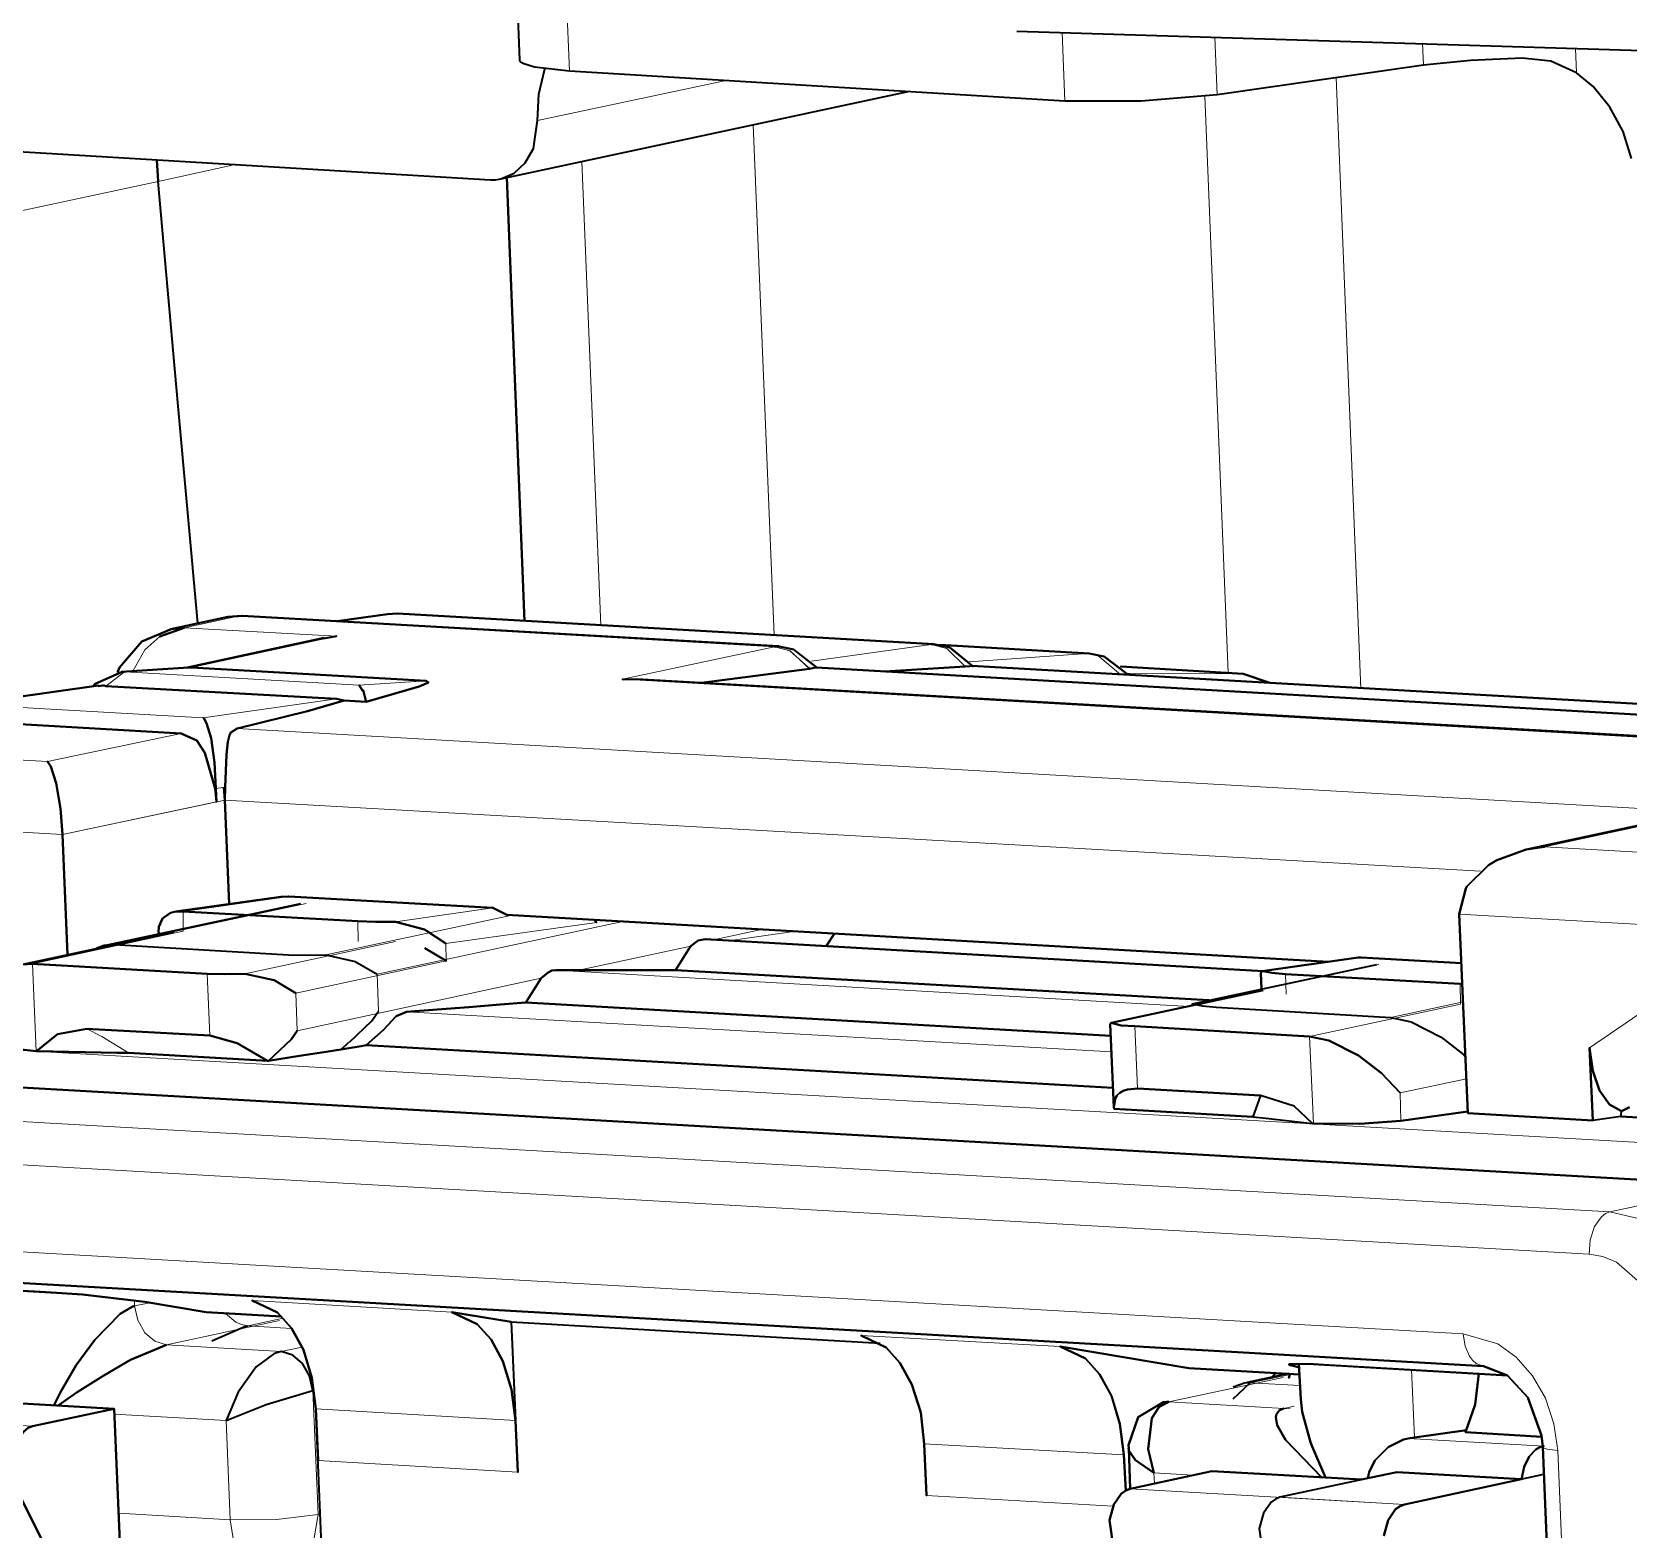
# Model space of a CAD drawing. Extents: x 0 to 174, y 0 to 33.
# Drawn here: x 27.321 to 27.823, y 26.96 to 27.43 of the extents above; entities that cross this region are included whole.
import ezdxf

# ---------------------------------------------------------------- set-up
doc = ezdxf.new("R2010")
doc.units = 0
doc.layers.add('PDF2_형상', color=157, linetype='Continuous', true_color=0x405f80)

msp = doc.modelspace()

# ---------------------------------------------------------------- linework, layer by layer
at = {"layer": 'PDF2_형상', "color": 7, "lineweight": 13}
for points in [[(28.43097, 23.20819), (28.46014, 23.20833), (28.48611, 23.21139), (28.31681, 27.38375, 0.37124), (27.68417, 28.16861), (27.78903, 28.19111), (27.63847, 28.20014), (27.6425, 28.20069), (27.64639, 28.20069)], [(28.14403, 22.54278), (28.19278, 22.56917), (28.23931, 22.60139), (28.28306, 22.63944), (28.32361, 22.68333), (28.36083, 22.73264), (28.39403, 22.78722), (28.42278, 22.84681), (28.44667, 22.91097), (28.46542, 22.97903), (28.47847, 23.05042), (28.48556, 23.12444), (28.48653, 23.20028), (28.48611, 23.21139), (28.59097, 23.23389), (28.42167, 27.40625, 0.371242), (27.78903, 28.19111), (27.79306, 28.19167), (27.79694, 28.19167)], [(28.1825, 27.35931, 0.372077), (27.56625, 28.12361), (27.57097, 28.12472)], [(27.66403, 27.97444, -0.371665), (28.1375, 27.38694)]]:
    msp.add_lwpolyline(points, format="xyb", dxfattribs=at)
at = {"layer": 'PDF2_형상', "color": 7, "lineweight": 35}
for points in [[(27.56611, 28.08444), (27.41556, 28.09347), (27.40722, 28.09403), (27.41528, 28.09361), (27.56583, 28.08458, -0.37493), (28.14708, 27.35944), (28.31639, 23.18708), (28.31681, 23.17458), (28.31625, 23.11306), (28.31111, 23.05236), (28.30181, 22.99306), (28.28875, 22.93833), (28.27125, 22.88361), (28.24847, 22.82875), (28.2225, 22.77931), (28.19125, 22.73111), (28.16389, 22.69625), (28.13014, 22.66028), (28.09403, 22.62833), (28.05347, 22.59944), (28.01333, 22.57667)], [(27.11653, 27.57347), (27.12861, 27.63222), (27.14625, 27.68833), (27.16903, 27.74014), (27.19625, 27.78722), (27.2275, 27.82903), (27.26236, 27.86542), (27.30014, 27.89597), (27.34042, 27.92069), (27.38278, 27.93944), (27.40472, 27.94653), (27.42708, 27.95208), (27.47236, 27.95861), (27.51847, 27.95903), (27.66903, 27.95, -0.373278), (28.12125, 27.38903), (28.23903, 24.48792)]]:
    msp.add_lwpolyline(points, format="xyb", dxfattribs=at)
for points in [[(27.82389, 27.39056), (27.82125, 27.39903), (27.81708, 27.40667), (27.8118, 27.41319), (27.80653, 27.4175), (27.79847, 27.42111), (27.78944, 27.42208), (27.7732, 27.42139), (27.75847, 27.41986), (27.69361, 27.41056), (27.66972, 27.40861), (27.64569, 27.40861), (27.49, 27.41806), (27.47903, 27.4193), (27.47569, 27.42028), (27.47486, 27.42069), (27.47458, 27.42097), (27.47444, 27.42139), (27.47444, 27.42153), (27.47347, 27.44542)], [(27.63069, 27.43056), (27.84403, 27.42403), (27.85278, 27.42431), (27.86167, 27.42569), (27.90097, 27.43403)], [(27.18167, 27.11847), (27.17264, 27.34305), (27.17458, 27.36264), (27.18181, 27.37972), (27.19319, 27.39167), (27.2, 27.39569), (27.20722, 27.39806), (27.21222, 27.39875), (27.21722, 27.39875), (27.46514, 27.38389), (27.46681, 27.38389), (27.46847, 27.38417), (27.47264, 27.38597), (27.47611, 27.38917), (27.47875, 27.39375), (27.48, 27.4025), (27.48042, 27.41083), (27.48222, 27.41875)], [(27.46847, 27.38417), (27.59653, 27.41167)], [(27.37319, 27.24444), (27.36695, 27.31389), (27.36069, 27.38333), (27.36028, 27.39014), (27.36069, 27.38333)], [(27.55569, 27.23722), (27.38708, 27.24681), (27.55569, 27.23722), (27.38708, 27.24681), (27.38264, 27.24653), (27.36458, 27.24264), (27.36889, 27.24306), (27.36125, 27.24028), (27.36889, 27.24306), (27.36458, 27.24264), (27.38264, 27.24653), (27.38583, 27.24667)], [(27.36125, 27.24028), (27.36889, 27.24306), (27.36458, 27.24264), (27.38264, 27.24653), (27.38708, 27.24681)], [(27.38694, 27.24681), (27.38292, 27.24653)], [(27.36486, 27.24264), (27.35556, 27.23875), (27.34861, 27.23056), (27.34792, 27.22903)], [(27.41278, 27.23986), (27.36986, 27.23056)], [(27.41681, 27.24042), (27.41278, 27.23972)], [(27.56792, 27.23042), (27.56056, 27.23625), (27.55556, 27.23722), (27.555, 27.23722), (27.55445, 27.23708)], [(27.56542, 27.23014), (27.56514, 27.23056)], [(27.38305, 27.15625), (27.38167, 27.18889), (27.38305, 27.15625), (27.38167, 27.18889), (27.38181, 27.19292), (27.38222, 27.20319), (27.38264, 27.20722), (27.38319, 27.2093), (27.38361, 27.21014), (27.38556, 27.21139), (27.40764, 27.21681), (27.41917, 27.22014), (27.41681, 27.22069), (27.34431, 27.22472), (27.41681, 27.22069), (27.41917, 27.22014), (27.42611, 27.21972), (27.44278, 27.22458), (27.44569, 27.22583), (27.445, 27.22639), (27.44569, 27.22583), (27.44278, 27.22458), (27.42611, 27.21972), (27.42514, 27.22347), (27.42611, 27.21972), (27.41917, 27.22014), (27.40764, 27.21681), (27.38556, 27.21139), (27.38361, 27.21014), (27.38319, 27.2093), (27.38264, 27.20722), (27.38222, 27.20319), (27.38181, 27.19292), (27.38167, 27.18889), (27.38139, 27.19292)], [(27.88305, 27.20542), (27.88236, 27.20583), (27.51111, 27.22694), (27.50667, 27.2268)], [(27.33222, 27.14028), (27.3307, 27.17805), (27.33, 27.18625), (27.32861, 27.19417), (27.32694, 27.19944), (27.32597, 27.20097)], [(27.83472, 27.18278), (27.7907, 27.17333), (27.79653, 27.17417), (27.7907, 27.17333), (27.78153, 27.17), (27.77889, 27.16847), (27.77208, 27.16167), (27.7718, 27.16111), (27.76972, 27.15306), (27.77236, 27.09042), (27.81167, 27.08819), (27.81069, 27.11097), (27.81167, 27.10375), (27.81375, 27.09764), (27.81694, 27.09319), (27.82069, 27.09111), (27.82319, 27.09236)], [(27.7907, 27.17333), (27.83472, 27.18278)], [(27.79653, 27.17417), (27.7907, 27.17333), (27.83472, 27.18278)], [(27.34375, 27.1432), (27.40555, 27.15639)], [(27.72861, 27.13805), (27.47028, 27.15278), (27.72861, 27.13805), (27.47028, 27.15278), (27.46597, 27.155), (27.40181, 27.15861), (27.46597, 27.155), (27.47028, 27.15278)], [(27.34667, 27.14347), (27.34375, 27.1432), (27.34125, 27.14222)], [(27.34681, 27.14347), (27.40167, 27.14028), (27.40722, 27.14014), (27.41347, 27.14028), (27.42264, 27.13819), (27.42958, 27.13417)], [(27.31819, 27.13722), (27.32125, 27.13736), (27.37611, 27.13431), (27.38167, 27.13417), (27.38792, 27.13431), (27.38167, 27.13417), (27.37611, 27.13431), (27.32125, 27.13736), (27.31819, 27.13722)], [(27.68583, 27.12486), (27.74375, 27.13722)], [(27.31667, 27.11056), (27.32236, 27.11), (27.3225, 27.11), (27.32903, 27.11528), (27.33833, 27.11695), (27.37694, 27.11486), (27.38556, 27.1125), (27.39514, 27.10694), (27.38556, 27.1125), (27.37694, 27.11486), (27.33833, 27.11695), (27.32903, 27.11528), (27.3225, 27.11), (27.34792, 27.10944), (27.35139, 27.10944), (27.39514, 27.10694), (27.39542, 27.10694), (27.4025, 27.11361), (27.40444, 27.11639), (27.4025, 27.11361), (27.39542, 27.10694), (27.40514, 27.10847), (27.41486, 27.11), (27.42458, 27.11153), (27.42611, 27.11181), (27.43153, 27.11667), (27.43556, 27.12097), (27.43875, 27.12236), (27.44847, 27.12306), (27.45833, 27.12375), (27.46819, 27.12458), (27.47625, 27.12528), (27.66014, 27.11472), (27.47625, 27.12528), (27.46819, 27.12458), (27.45833, 27.12375), (27.44847, 27.12306), (27.43875, 27.12236), (27.43556, 27.12097), (27.43153, 27.11667), (27.42611, 27.11181), (27.66083, 27.09847), (27.42611, 27.11181), (27.42458, 27.11153), (27.41486, 27.11), (27.40514, 27.10847), (27.39542, 27.10694), (27.39514, 27.10694), (27.35139, 27.10944), (27.34792, 27.10944), (27.3225, 27.11), (27.32236, 27.11), (27.31667, 27.11056)], [(27.68556, 27.12444), (27.68583, 27.12486), (27.68625, 27.12472), (27.68903, 27.12417), (27.69333, 27.12375), (27.74819, 27.12056), (27.75458, 27.11917), (27.76403, 27.11431), (27.77111, 27.10875), (27.77167, 27.10819)], [(27.42083, 27.11278), (27.42792, 27.11944), (27.43, 27.1225)], [(27.41819, 27.11042), (27.42069, 27.11278)], [(27.90292, 27.08472), (27.82055, 27.08944), (27.81167, 27.08819), (27.81069, 27.11097), (27.81167, 27.08819), (27.77236, 27.09042)], [(27.82319, 27.09236), (27.82069, 27.09111), (27.81694, 27.09319), (27.81375, 27.09764), (27.81167, 27.10375), (27.81069, 27.11097), (27.81167, 27.10375), (27.81375, 27.09764), (27.81694, 27.09319), (27.82069, 27.09111), (27.82055, 27.09028), (27.82055, 27.08944), (27.90292, 27.08472)], [(27.82069, 27.09111), (27.82055, 27.09028), (27.82055, 27.08944), (27.81167, 27.08819)], [(27.79722, 26.95486), (27.79597, 26.98556), (27.79722, 26.95486), (27.79597, 26.98556), (27.79556, 26.98917), (27.79125, 27.00111), (27.78486, 27.00805), (27.77736, 27.01097), (27.78486, 27.00805), (27.79125, 27.00111), (27.79556, 26.98917), (27.79597, 26.98556), (27.79556, 26.98917), (27.79125, 27.00111), (27.78486, 27.00805), (27.77736, 27.01097), (27.17667, 27.04514), (27.17389, 27.04486)], [(27.22597, 27.03986), (27.32555, 27.03417), (27.32875, 27.03403), (27.33694, 27.03347), (27.34667, 27.03236), (27.35653, 27.03111), (27.37583, 27.02792), (27.39944, 27.02653), (27.37583, 27.02792), (27.35653, 27.03111), (27.34667, 27.03236), (27.33694, 27.03347), (27.32875, 27.03403), (27.33694, 27.03347), (27.34667, 27.03236), (27.35653, 27.03111), (27.37583, 27.02792), (27.39944, 27.02653)], [(27.33361, 26.93764), (27.31611, 26.9725), (27.31472, 26.98208), (27.31611, 26.98708), (27.31847, 26.99042), (27.31986, 26.99153), (27.32125, 26.99208), (27.34694, 26.9975), (27.29986, 27.00028), (27.31097, 27.00264), (27.2718, 27.00486), (27.27264, 27.00875), (27.27417, 27.01194), (27.27625, 27.01417), (27.2775, 27.01486), (27.27861, 27.01528), (27.29333, 27.01736), (27.29639, 27.02597), (27.2975, 27.03583)], [(27.67306, 26.92917), (27.66667, 26.92778), (27.41264, 26.94222), (27.41028, 26.9975), (27.41097, 26.98125), (27.41028, 26.9975), (27.40903, 27.00722), (27.40639, 27.01611), (27.40264, 27.02292), (27.3982, 27.02778), (27.39028, 27.03153), (27.3982, 27.02778), (27.40264, 27.02292), (27.40639, 27.01611), (27.40903, 27.00722), (27.41028, 26.9975), (27.40903, 27.00722), (27.40639, 27.01611), (27.40264, 27.02292), (27.3982, 27.02778), (27.39028, 27.03153)], [(27.37764, 27.01889), (27.38819, 27.02347), (27.38889, 27.02361)], [(27.47167, 27.02486), (27.45306, 27.02792), (27.47167, 27.02486), (27.47306, 26.99389), (27.47375, 26.97764), (27.47306, 26.99389), (27.47181, 27.00361), (27.46903, 27.0125), (27.46542, 27.01931), (27.46097, 27.02417), (27.45306, 27.02792), (27.47167, 27.02486), (27.58764, 27.0182)], [(27.60153, 26.98653), (27.60222, 26.97028), (27.60153, 26.98653), (27.60042, 26.99639), (27.59764, 27.00514), (27.59389, 27.01194), (27.58958, 27.01681), (27.58167, 27.02056), (27.58958, 27.01681), (27.59389, 27.01194), (27.59764, 27.00514), (27.60042, 26.99639), (27.60153, 26.98653), (27.60042, 26.99639), (27.59764, 27.00514), (27.59389, 27.01194), (27.58958, 27.01681), (27.58167, 27.02056)], [(27.66486, 26.97181), (27.6643, 26.98306), (27.66306, 26.99278), (27.66042, 27.00167), (27.65667, 27.00847), (27.65222, 27.01333), (27.64431, 27.01708), (27.68472, 27.01028), (27.71945, 27.00833)], [(27.71611, 27.00861), (27.70208, 27.00556)], [(27.71639, 27.01153), (27.71625, 27.01153), (27.71625, 27.01139), (27.71639, 27.01125), (27.71708, 27.01111), (27.71945, 27.01056)], [(27.78486, 27.00805), (27.72708, 27.01139), (27.72389, 27.01153), (27.71639, 27.01167)], [(27.77167, 26.99014), (27.79569, 26.98875), (27.77167, 26.99014), (27.77472, 26.99889), (27.77583, 27.00861), (27.77472, 26.99889), (27.77167, 26.99014), (27.77472, 26.99889), (27.77583, 27.00861)], [(27.69861, 27.0007), (27.70403, 27.00569), (27.70319, 27.00569), (27.70222, 27.00556), (27.69861, 27.00431)], [(27.28667, 26.94028), (27.26903, 26.97514), (27.26778, 26.98472), (27.26903, 26.98972), (27.27139, 26.99319), (27.27278, 26.99417), (27.27417, 26.99472), (27.31097, 27.00264), (27.29986, 27.00028), (27.34694, 26.9975), (27.32125, 26.99208), (27.31986, 26.99153), (27.31847, 26.99042), (27.31611, 26.98708), (27.31472, 26.98208), (27.31611, 26.9725), (27.33361, 26.93764)], [(27.74597, 26.95764), (27.74736, 26.9625), (27.74972, 26.96597), (27.75111, 26.96694), (27.7525, 26.9675), (27.7893, 26.97542), (27.75014, 26.97764), (27.73903, 26.97528), (27.69194, 26.97792), (27.66625, 26.97236), (27.66583, 26.98514), (27.6657, 26.98611), (27.66875, 26.99486), (27.67667, 26.99958), (27.67764, 26.99972), (27.67847, 26.99972), (27.67542, 26.99819), (27.67306, 26.99458), (27.67194, 26.98486), (27.67375, 26.97736), (27.66792, 26.98139), (27.66597, 26.98417), (27.6657, 26.98514), (27.66597, 26.98417), (27.66792, 26.98139), (27.67375, 26.97736), (27.67194, 26.98486), (27.67306, 26.99458), (27.67542, 26.99819), (27.67847, 26.99972), (27.67764, 26.99972), (27.67667, 26.99958), (27.66875, 26.99486), (27.6657, 26.98611), (27.66583, 26.98514), (27.66625, 26.97236), (27.69194, 26.97792), (27.73903, 26.97528), (27.75014, 26.97764), (27.71333, 26.96972), (27.71194, 26.96917), (27.71056, 26.96819), (27.70819, 26.96472), (27.70681, 26.95986), (27.70819, 26.95014)], [(27.34931, 26.94097), (27.34694, 26.9975), (27.34931, 26.94097)], [(27.75014, 26.97764), (27.7893, 26.97542), (27.79014, 26.97931), (27.79167, 26.9825), (27.79375, 26.98472), (27.795, 26.98542), (27.79625, 26.98583), (27.795, 26.98542), (27.79375, 26.98472), (27.79167, 26.9825), (27.79014, 26.97931), (27.7893, 26.97542), (27.7525, 26.9675), (27.79625, 26.97694)], [(27.66111, 26.95292), (27.65972, 26.9625), (27.66111, 26.9675), (27.66347, 26.97083), (27.66486, 26.97181), (27.66625, 26.97236), (27.66486, 26.97181), (27.66347, 26.97083), (27.66111, 26.9675), (27.65972, 26.9625), (27.66111, 26.95292)], [(27.74597, 26.95764), (27.74736, 26.9625), (27.74972, 26.96597), (27.75111, 26.96694), (27.7525, 26.9675), (27.75111, 26.96694), (27.74972, 26.96597), (27.74736, 26.9625), (27.74597, 26.95764)]]:
    msp.add_lwpolyline(points, dxfattribs=at)
at = {"layer": 'PDF2_형상', "color": 7, "lineweight": 13}
for points in [[(27.47347, 27.44542), (27.47375, 27.44458), (27.47431, 27.44403), (27.47597, 27.44292), (27.47958, 27.44181), (27.48903, 27.44056), (27.49, 27.41806)], [(27.64486, 27.43014), (27.64569, 27.40861)], [(27.69292, 27.42875), (27.69361, 27.41056)], [(27.75847, 27.41986), (27.75819, 27.42667)], [(27.80653, 27.4175), (27.80625, 27.42514)], [(27.48, 27.4025), (27.53875, 27.415)], [(27.73097, 27.41597), (27.73875, 27.22389)], [(27.68972, 27.41014), (27.69708, 27.22889)], [(27.54778, 27.40111), (27.55431, 27.24069)], [(27.38542, 27.38875), (27.36069, 27.38333), (27.36695, 27.31389), (27.37319, 27.24444)], [(27.49389, 27.38958), (27.49986, 27.24375)], [(27.36069, 27.38333), (27.17264, 27.34305)], [(27.38694, 27.24681), (27.38639, 27.24681), (27.38583, 27.24667), (27.38264, 27.24653), (27.38583, 27.24667), (27.36889, 27.24306), (27.41681, 27.24042), (27.37125, 27.23056), (27.35014, 27.22917), (27.42389, 27.225), (27.445, 27.22639), (27.42389, 27.225), (27.35014, 27.22917), (27.34431, 27.22472), (27.35014, 27.22917), (27.37125, 27.23056), (27.41681, 27.24042), (27.37125, 27.23056)], [(27.38583, 27.24667), (27.38653, 27.24681), (27.38708, 27.24681), (27.38653, 27.24681), (27.38583, 27.24667), (27.55445, 27.23708), (27.50667, 27.22694), (27.88305, 27.20542), (27.93083, 27.21569), (28.09944, 27.20611), (28.1, 27.20625), (28.10056, 27.20625)], [(27.36125, 27.24028), (27.35653, 27.23611), (27.35278, 27.22944)], [(27.56514, 27.23056), (27.55931, 27.23583), (27.55445, 27.23708)], [(27.36792, 27.20986), (27.32597, 27.20097), (27.25222, 27.20514), (27.2943, 27.21417)], [(27.38556, 27.21139), (27.83403, 27.18583)], [(27.3307, 27.17805), (27.38167, 27.18889)], [(27.38167, 27.18889), (27.77639, 27.16653)], [(27.3307, 27.17805), (27.2475, 27.18278)], [(27.91222, 27.17903), (27.87014, 27.17), (27.79653, 27.17417), (27.83833, 27.18319), (27.79653, 27.17417), (27.87014, 27.17), (27.86819, 27.1693), (27.86389, 27.16653), (27.86, 27.16222), (27.85639, 27.15681), (27.86, 27.16222), (27.85639, 27.15681)], [(27.87014, 27.17), (27.86819, 27.1693), (27.86389, 27.16653), (27.86, 27.16222), (27.86389, 27.16653), (27.86819, 27.1693), (27.87014, 27.17), (27.91222, 27.17903), (27.87014, 27.17), (27.79653, 27.17417), (27.83833, 27.18319)], [(27.34681, 27.14347), (27.40722, 27.15639)], [(27.41347, 27.14028), (27.47153, 27.15264)], [(27.50681, 27.15069), (27.42958, 27.13417), (27.43, 27.1225)], [(27.76972, 27.15306), (27.85292, 27.14833), (27.8532, 27.14), (27.81069, 27.11097)], [(27.53528, 27.145), (27.55042, 27.1482)], [(27.68625, 27.12472), (27.74444, 27.13722)], [(27.77097, 27.12542), (27.74819, 27.12056)], [(27.18125, 27.11792), (27.86347, 27.07917), (27.90292, 27.08472), (27.90361, 27.08875), (27.90528, 27.09222), (27.9075, 27.09458), (27.90875, 27.09528), (27.91, 27.09556), (27.83917, 27.09958), (27.91, 27.09556), (27.90875, 27.09528), (27.9075, 27.09458), (27.90528, 27.09222), (27.90361, 27.08875), (27.90292, 27.08472), (27.86347, 27.07917), (27.18125, 27.11792)], [(27.81056, 27.04611), (27.81083, 27.05069), (27.81222, 27.05486), (27.81444, 27.05792), (27.81569, 27.05889), (27.81708, 27.05944), (27.135, 27.09819), (27.13361, 27.09764), (27.13222, 27.09667), (27.13, 27.09375), (27.12861, 27.08958), (27.12833, 27.085)], [(27.135, 27.09819), (27.81708, 27.05944), (27.135, 27.09819)], [(27.82653, 27.03708), (27.81917, 27.04361), (27.81486, 27.04542), (27.81056, 27.04611), (27.81486, 27.04542), (27.81917, 27.04361), (27.82653, 27.03708), (27.81917, 27.04361), (27.81486, 27.04542), (27.81056, 27.04611), (27.12833, 27.085)], [(27.12833, 27.085), (27.81056, 27.04611), (27.81083, 27.05069), (27.81222, 27.05486), (27.81444, 27.05792), (27.81569, 27.05889), (27.81708, 27.05944), (27.81569, 27.05889), (27.81444, 27.05792), (27.81222, 27.05486), (27.81083, 27.05069), (27.81056, 27.04611), (27.12833, 27.085)], [(27.84292, 27.04236), (27.83778, 27.04903), (27.83194, 27.05403), (27.82555, 27.0575), (27.81708, 27.05944), (27.8575, 27.06806)], [(27.80194, 26.95389), (27.80069, 26.98444), (27.79945, 26.99278), (27.79681, 27.00083), (27.79278, 27.00792), (27.78764, 27.01375), (27.78181, 27.01792), (27.77097, 27.02111), (27.17028, 27.05528)], [(27.17028, 27.05528), (27.77097, 27.02111), (27.17028, 27.05528)], [(27.45306, 27.02792), (27.39028, 27.03153)], [(27.38194, 27.0275), (27.38514, 27.02472), (27.38694, 27.02403), (27.38889, 27.02361), (27.4, 27.02597)], [(27.38889, 27.02361), (27.40264, 27.02278)], [(27.64431, 27.01708), (27.58167, 27.02056)], [(27.77736, 27.01097), (27.775, 27.01181), (27.77389, 27.01278), (27.77292, 27.01403), (27.77153, 27.01722), (27.77097, 27.02111), (27.78181, 27.01792), (27.78764, 27.01375), (27.79278, 27.00792), (27.79681, 27.00083), (27.79945, 26.99278), (27.80069, 26.98444), (27.79736, 26.98486), (27.79639, 26.98514), (27.79611, 26.98528), (27.79597, 26.98542), (27.79597, 26.98556), (27.79597, 26.98542), (27.79611, 26.98528), (27.79639, 26.98514), (27.79736, 26.98486), (27.80069, 26.98444), (27.80194, 26.95389)], [(27.80069, 26.98444), (27.79945, 26.99278), (27.79681, 27.00083), (27.79278, 27.00792), (27.78764, 27.01375), (27.78181, 27.01792), (27.77097, 27.02111), (27.77153, 27.01722), (27.77292, 27.01403), (27.77389, 27.01278), (27.775, 27.01181), (27.77736, 27.01097), (27.775, 27.01181), (27.77389, 27.01278), (27.77292, 27.01403), (27.77153, 27.01722), (27.77097, 27.02111)], [(27.71722, 27.00847), (27.70403, 27.00569), (27.71958, 27.00486)], [(27.27417, 26.99472), (27.24208, 26.99653), (27.235, 26.99694), (27.24208, 26.99653), (27.32125, 26.99208), (27.24208, 26.99653), (27.235, 26.99694)], [(27.47306, 26.99389), (27.41028, 26.9975)], [(27.6643, 26.98306), (27.60153, 26.98653)], [(27.79597, 26.98556), (27.79597, 26.98542), (27.79611, 26.98528), (27.79639, 26.98514), (27.79736, 26.98486), (27.80069, 26.98444), (27.80194, 26.95389)], [(27.71333, 26.96972), (27.74542, 26.96792), (27.7525, 26.9675)]]:
    msp.add_lwpolyline(points, dxfattribs=at)
at = {"layer": 'PDF2_형상', "color": 7, "lineweight": 35}
for points in [[(27.47583, 27.24514), (27.47028, 27.38458)], [(27.43278, 27.24736), (27.43597, 27.2475), (27.43278, 27.24736), (27.41694, 27.24514)], [(27.60375, 27.23778), (27.60417, 27.23792), (27.60458, 27.23792), (27.60958, 27.23681), (27.61695, 27.23083), (27.60958, 27.23681), (27.60458, 27.23792), (27.43597, 27.2475), (27.60458, 27.23792), (27.60417, 27.23792)], [(27.34792, 27.22903), (27.34861, 27.23056), (27.35556, 27.23875), (27.36486, 27.24264), (27.35556, 27.23875), (27.34861, 27.23056)], [(27.36986, 27.23056), (27.41278, 27.23986)], [(27.41278, 27.23972), (27.41681, 27.24042)], [(27.55556, 27.23722), (27.56042, 27.23625), (27.56792, 27.23042), (27.56056, 27.23625), (27.55556, 27.23722), (27.555, 27.23722), (27.55445, 27.23708), (27.555, 27.23722)], [(27.65333, 27.235), (27.60639, 27.23764), (27.65333, 27.235), (27.65806, 27.23403), (27.66556, 27.22833), (27.65806, 27.23403)], [(27.34917, 27.22917), (27.34972, 27.22917), (27.35014, 27.22917), (27.34972, 27.22917), (27.34917, 27.22917), (27.37028, 27.23056)], [(27.37125, 27.23056), (27.37028, 27.23056), (27.37125, 27.23056), (27.445, 27.22639)], [(27.56694, 27.23042), (27.56542, 27.23014), (27.53153, 27.22569), (27.56542, 27.23014), (27.56694, 27.23042), (27.56764, 27.23056)], [(27.56764, 27.23056), (27.9075, 27.21111)], [(27.61653, 27.23111), (27.61597, 27.23097), (27.61444, 27.23083), (27.58917, 27.22931), (27.61444, 27.23083), (27.61597, 27.23097), (27.61653, 27.23111), (27.91972, 27.21375)], [(27.70181, 27.22861), (27.66333, 27.23083), (27.70181, 27.22861), (27.71014, 27.22569)], [(27.29972, 27.21889), (27.30042, 27.21889), (27.30111, 27.21889), (27.30042, 27.21889), (27.29972, 27.21889), (27.29153, 27.21458), (27.2907, 27.21361), (27.29153, 27.21458), (27.29972, 27.21889), (27.34194, 27.22486)], [(27.34014, 27.22458), (27.34097, 27.22542), (27.34944, 27.22917), (27.34097, 27.22542)], [(27.34431, 27.22472), (27.34375, 27.22486), (27.34319, 27.22486), (27.34208, 27.22472), (27.34319, 27.22486), (27.34375, 27.22486)], [(27.42389, 27.225), (27.425, 27.22333)], [(27.51111, 27.22694), (27.88236, 27.20583), (27.88305, 27.20542), (27.88236, 27.20583), (27.51111, 27.22694), (27.50667, 27.2268)], [(27.37736, 27.20833), (27.37847, 27.20069), (27.37889, 27.1925), (27.37903, 27.18833), (27.37889, 27.1925), (27.37847, 27.20069), (27.37736, 27.20833), (27.37597, 27.21306), (27.37514, 27.21444), (27.37486, 27.21472), (27.37514, 27.21444), (27.37597, 27.21306)], [(27.29542, 27.21403), (27.36792, 27.20986)], [(27.36792, 27.20986), (27.37292, 27.20764), (27.37542, 27.20375), (27.37861, 27.1925), (27.37889, 27.19042), (27.37903, 27.18833), (27.37889, 27.19042), (27.37861, 27.1925), (27.37542, 27.20375), (27.37292, 27.20764)], [(27.33222, 27.14028), (27.3307, 27.17805), (27.33, 27.18625), (27.32861, 27.19417), (27.32694, 27.19944), (27.32597, 27.20097), (27.32694, 27.19944), (27.32861, 27.19417), (27.33, 27.18625), (27.3307, 27.17805)], [(27.7718, 27.16111), (27.77208, 27.16167), (27.77889, 27.16847), (27.78153, 27.17), (27.7907, 27.17333), (27.78153, 27.17), (27.77889, 27.16847), (27.77208, 27.16167), (27.7718, 27.16111), (27.76972, 27.15306), (27.77236, 27.09042), (27.76972, 27.15306)], [(27.39931, 27.15847), (27.40167, 27.15861), (27.39931, 27.15847), (27.36625, 27.15389)], [(27.36625, 27.15389), (27.36458, 27.15347), (27.36208, 27.15167), (27.36097, 27.14903), (27.36083, 27.1475), (27.36097, 27.14903), (27.36208, 27.15167), (27.36458, 27.15347)], [(27.42347, 27.15083), (27.36861, 27.15389), (27.36625, 27.15389), (27.36861, 27.15389), (27.42347, 27.15083), (27.42903, 27.15056), (27.43528, 27.15056), (27.42903, 27.15056)], [(27.43528, 27.15056), (27.44444, 27.1482), (27.45111, 27.14375), (27.44444, 27.1482)], [(27.49764, 27.15125), (27.49847, 27.15042)], [(27.36569, 27.14736), (27.31819, 27.13722)], [(27.36097, 27.14694), (27.36083, 27.14764)], [(27.52819, 27.14292), (27.52931, 27.14389), (27.53042, 27.14472), (27.53153, 27.145), (27.53278, 27.14514), (27.53153, 27.145), (27.53042, 27.14472), (27.52931, 27.14389), (27.52819, 27.14292), (27.52764, 27.14222), (27.52333, 27.13542), (27.69097, 27.12597), (27.52333, 27.13542), (27.52764, 27.14222)], [(27.70806, 27.13514), (27.71083, 27.13458), (27.71514, 27.13417), (27.77, 27.13111), (27.71514, 27.13417), (27.71083, 27.13458), (27.70806, 27.13514), (27.70778, 27.13514), (27.73792, 27.13944), (27.73847, 27.13944), (27.73889, 27.13944), (27.77042, 27.13764), (27.73889, 27.13944), (27.73847, 27.13944), (27.73792, 27.13944), (27.70778, 27.13514), (27.70806, 27.13514), (27.53264, 27.14514)], [(27.57333, 27.14694), (27.57069, 27.14292)], [(27.44458, 27.14236), (27.45125, 27.13833)], [(27.39722, 27.13222), (27.40403, 27.12819), (27.39722, 27.13222), (27.38792, 27.13431)], [(27.48111, 27.13292), (27.48333, 27.13472), (27.48444, 27.13528), (27.48569, 27.13542), (27.49292, 27.13542), (27.48569, 27.13542), (27.48444, 27.13528), (27.48333, 27.13472), (27.48111, 27.13292), (27.47625, 27.12528)], [(27.49292, 27.13542), (27.52333, 27.13542)], [(27.70736, 27.13458), (27.70778, 27.13514), (27.70736, 27.13458), (27.7075, 27.12944)], [(27.66111, 27.09222), (27.66, 27.11847), (27.66028, 27.11889), (27.70778, 27.12903), (27.66028, 27.11889), (27.66, 27.11847)], [(27.77069, 27.13097), (27.77, 27.13111)], [(27.73806, 27.10861), (27.72875, 27.11333), (27.72264, 27.11458), (27.66778, 27.11778), (27.66347, 27.11806), (27.66069, 27.11875), (27.66028, 27.11889), (27.66069, 27.11875), (27.66347, 27.11806), (27.66778, 27.11778), (27.72264, 27.11458), (27.72875, 27.11333), (27.73806, 27.10861), (27.74528, 27.10306)], [(27.85653, 27.06778), (27.86486, 27.06597), (27.85653, 27.06778), (27.17431, 27.10667), (27.16778, 27.10611), (27.12833, 27.09764), (27.16778, 27.10611), (27.17431, 27.10667)], [(27.74528, 27.10306), (27.75111, 27.09681)], [(27.66125, 27.09181), (27.70486, 27.08931), (27.70792, 27.08903), (27.72361, 27.08722), (27.72389, 27.08722), (27.73847, 27.08708), (27.75139, 27.08806), (27.77236, 27.09097), (27.75139, 27.08806), (27.73847, 27.08708), (27.72389, 27.08722), (27.72361, 27.08722), (27.71778, 27.09264), (27.70722, 27.09597), (27.70486, 27.08931), (27.66125, 27.09181), (27.66111, 27.09222), (27.66125, 27.09361), (27.66153, 27.09486), (27.66208, 27.09597), (27.66306, 27.09681), (27.66403, 27.0975), (27.66542, 27.09792), (27.66861, 27.09819), (27.66542, 27.09792), (27.66403, 27.0975), (27.66306, 27.09681), (27.66208, 27.09597), (27.66153, 27.09486), (27.66111, 27.09222)], [(27.72361, 27.08722), (27.71778, 27.09264), (27.70722, 27.09597), (27.66861, 27.09819), (27.70722, 27.09597), (27.70486, 27.08931), (27.70792, 27.08903)], [(27.17667, 27.04514), (27.77736, 27.01097), (27.17667, 27.04514), (27.17389, 27.04486)], [(27.32875, 27.03403), (27.32555, 27.03417), (27.22597, 27.03986)], [(27.32792, 26.99861), (27.33, 27.00278), (27.335, 27.01125), (27.34083, 27.01917), (27.34875, 27.02736), (27.3525, 27.02958), (27.35333, 27.02986), (27.3525, 27.02958), (27.34875, 27.02736), (27.34083, 27.01917), (27.335, 27.01125), (27.33, 27.00278)], [(27.45306, 27.02792), (27.46097, 27.02417), (27.46542, 27.01931), (27.46903, 27.0125), (27.47181, 27.00361), (27.47306, 26.99389), (27.47181, 27.00361), (27.46903, 27.0125), (27.46542, 27.01931), (27.46097, 27.02417)], [(27.36333, 27.01764), (27.35208, 27.01292), (27.34361, 27.00805), (27.33528, 27.00278), (27.32931, 26.99861), (27.33528, 27.00278), (27.34361, 27.00805), (27.35208, 27.01292)], [(27.40931, 27.00333), (27.40833, 27.00792), (27.40611, 27.01181), (27.40306, 27.01444), (27.39944, 27.01556), (27.39708, 27.01486), (27.39153, 27.01069), (27.38583, 27.00278), (27.38208, 26.99389), (27.39472, 26.99889)], [(27.40931, 27.00333), (27.40833, 27.00792), (27.40611, 27.01181), (27.40306, 27.01444), (27.39944, 27.01556), (27.39708, 27.01486), (27.39153, 27.01069), (27.38583, 27.00278), (27.38208, 26.99389), (27.39472, 26.99889)], [(27.68472, 27.01028), (27.64431, 27.01708), (27.65222, 27.01333), (27.65667, 27.00847), (27.66042, 27.00153), (27.66306, 26.99278), (27.6643, 26.98306), (27.66486, 26.97181), (27.6643, 26.98306), (27.66306, 26.99278), (27.66042, 27.00167), (27.65667, 27.00847), (27.65222, 27.01333), (27.64431, 27.01708), (27.68472, 27.01028), (27.71945, 27.00833)], [(27.71181, 27.00875), (27.71097, 27.0075)], [(27.71653, 27.00861), (27.71611, 27.00722)], [(27.71945, 27.01056), (27.71708, 27.01111), (27.71639, 27.01125), (27.71625, 27.01139), (27.71625, 27.01153), (27.71639, 27.01153), (27.71625, 27.01153), (27.71625, 27.01139), (27.71639, 27.01125), (27.71708, 27.01111)], [(27.72389, 27.01153), (27.78486, 27.00805), (27.72708, 27.01139), (27.72389, 27.01153), (27.71639, 27.01167)], [(27.72347, 26.98569), (27.72292, 26.98708), (27.72028, 26.99653), (27.71986, 27.00056), (27.71931, 27.01167), (27.71986, 27.00056), (27.72028, 26.99653), (27.72292, 26.98708), (27.72347, 26.98569), (27.72736, 26.97667), (27.72778, 26.97583), (27.72736, 26.97667)], [(27.7125, 26.99236), (27.71208, 26.99486), (27.71222, 26.99583), (27.71319, 26.99708), (27.71458, 26.99764), (27.71319, 26.99708), (27.71222, 26.99583), (27.71208, 26.99486), (27.7125, 26.99236), (27.71514, 26.98778), (27.72653, 26.97597), (27.71514, 26.98778)], [(27.75569, 26.98847), (27.75361, 26.98819), (27.75222, 26.98792), (27.74736, 26.98542), (27.74319, 26.98125), (27.74139, 26.97764), (27.74097, 26.97569), (27.74139, 26.97764), (27.74319, 26.98125), (27.74736, 26.98542), (27.75222, 26.98792), (27.75361, 26.98819), (27.75569, 26.98847), (27.77194, 26.99083)]]:
    msp.add_lwpolyline(points, close=True, dxfattribs=at)
at = {"layer": 'PDF2_형상', "color": 7, "lineweight": 13}
for points in [[(27.36889, 27.24306), (27.38583, 27.24667), (27.55445, 27.23708), (27.55944, 27.23583), (27.56542, 27.23014), (27.55944, 27.23583), (27.55445, 27.23708), (27.38583, 27.24667), (27.36889, 27.24306), (27.41681, 27.24042)], [(27.41806, 27.245), (27.43514, 27.2475), (27.43278, 27.24736), (27.43514, 27.2475)], [(27.60375, 27.23778), (27.43514, 27.2475), (27.43556, 27.2475), (27.43597, 27.2475), (27.43556, 27.2475), (27.43514, 27.2475), (27.60375, 27.23778), (27.56611, 27.2325), (27.60375, 27.23778), (27.60861, 27.23653), (27.61444, 27.23083), (27.60861, 27.23653)], [(27.35653, 27.23611), (27.36125, 27.24028), (27.35653, 27.23611), (27.35278, 27.22944)], [(27.50667, 27.22694), (27.55445, 27.23708), (27.50667, 27.22694), (27.88305, 27.20542), (27.93083, 27.21569), (27.9275, 27.21542), (27.93083, 27.21569), (27.88305, 27.20542)], [(27.61569, 27.23236), (27.65278, 27.235), (27.65611, 27.23431), (27.66319, 27.22833), (27.65611, 27.23431), (27.65278, 27.235), (27.60667, 27.23764), (27.65278, 27.235)], [(27.56694, 27.23042), (27.90695, 27.21111)], [(27.61597, 27.23097), (27.91958, 27.21375)], [(27.66514, 27.22875), (27.70167, 27.22861), (27.70875, 27.22583), (27.70167, 27.22861), (27.66333, 27.23083), (27.70167, 27.22861)], [(27.37486, 27.21472), (27.30111, 27.21889), (27.34319, 27.22486), (27.30111, 27.21889), (27.29542, 27.21403), (27.30111, 27.21889), (27.37486, 27.21472), (27.41681, 27.22069)], [(27.25222, 27.20514), (27.32597, 27.20097), (27.36792, 27.20986), (27.32597, 27.20097), (27.25222, 27.20514), (27.2943, 27.21417)], [(27.83403, 27.18583), (27.38556, 27.21139)], [(27.38181, 27.19292), (27.37889, 27.1925), (27.37861, 27.1925), (27.37889, 27.1925)], [(27.24792, 27.17445), (27.29306, 27.14042), (27.24792, 27.17445), (27.2475, 27.18278), (27.3307, 27.17805), (27.37903, 27.18833), (27.3307, 27.17805), (27.2475, 27.18278)], [(27.77639, 27.16653), (27.38167, 27.18889)], [(27.32236, 27.11), (27.32125, 27.13736), (27.36861, 27.14764), (27.36861, 27.15389), (27.40181, 27.15861), (27.36861, 27.15389), (27.36861, 27.14764), (27.32125, 27.13736)], [(27.46597, 27.155), (27.43528, 27.15056)], [(27.40403, 27.12819), (27.45125, 27.13833), (27.45111, 27.14375), (27.49847, 27.15042), (27.49847, 27.15111), (27.49847, 27.15042), (27.45111, 27.14375), (27.45125, 27.13833), (27.40403, 27.12819), (27.40444, 27.11639), (27.48111, 27.13292), (27.40444, 27.11639)], [(27.42361, 27.14444), (27.42347, 27.15083)], [(27.85292, 27.14833), (27.76972, 27.15306), (27.85292, 27.14833), (27.8532, 27.14), (27.81069, 27.11097), (27.8532, 27.14)], [(27.43528, 27.14444), (27.38792, 27.13431)], [(27.56125, 27.14764), (27.5407, 27.14472)], [(27.52819, 27.14292), (27.49292, 27.13542)], [(27.73889, 27.13944), (27.70806, 27.13514)], [(27.37694, 27.11486), (27.37611, 27.13431)], [(27.48569, 27.13542), (27.68486, 27.12403)], [(27.71528, 27.12792), (27.71514, 27.13417)], [(27.66069, 27.11875), (27.70819, 27.12889)], [(27.72264, 27.11458), (27.77014, 27.12472), (27.77, 27.13111), (27.77069, 27.13111), (27.77, 27.13111), (27.77014, 27.12472), (27.72264, 27.11458), (27.72389, 27.08722)], [(27.43875, 27.12236), (27.66042, 27.10972)], [(27.33833, 27.11695), (27.34305, 27.11458), (27.35139, 27.10944), (27.34305, 27.11458)], [(27.66861, 27.09819), (27.66778, 27.11778)], [(27.75139, 27.08806), (27.75111, 27.09681), (27.77194, 27.10125), (27.75111, 27.09681)], [(27.85653, 27.06778), (27.81708, 27.05944), (27.82555, 27.0575), (27.83194, 27.05403), (27.83778, 27.04903), (27.84292, 27.04236), (27.83778, 27.04903), (27.83194, 27.05403), (27.82555, 27.0575), (27.81708, 27.05944), (27.85653, 27.06778), (27.85722, 27.07195), (27.85875, 27.07555), (27.86083, 27.07806), (27.86208, 27.07875), (27.86347, 27.07917), (27.86208, 27.07875), (27.86083, 27.07806), (27.85875, 27.07555), (27.85722, 27.07195)], [(27.36333, 27.01764), (27.35972, 27.01875), (27.35653, 27.02139), (27.35431, 27.02542), (27.35333, 27.02986), (27.35806, 27.03083), (27.35333, 27.02986), (27.35333, 27.03167), (27.35333, 27.02986), (27.35431, 27.02542), (27.35653, 27.02139), (27.35972, 27.01875)], [(27.39028, 27.03153), (27.45306, 27.02792)], [(27.40597, 27.01694), (27.39944, 27.01556), (27.36333, 27.01764), (27.39889, 27.02528), (27.36333, 27.01764), (27.39944, 27.01556)], [(27.58167, 27.02056), (27.64431, 27.01708)], [(27.75569, 26.98847), (27.75472, 27.00986)], [(27.40931, 27.00333), (27.40972, 27.00347)], [(27.67847, 26.99972), (27.71458, 26.99764), (27.67847, 26.99972), (27.71431, 27.00736)], [(27.41097, 26.96431), (27.39792, 26.96278), (27.38333, 26.96264), (27.38445, 26.95611), (27.38681, 26.95069), (27.38986, 26.94722), (27.39417, 26.94555), (27.38986, 26.94722), (27.38681, 26.95069), (27.38445, 26.95611), (27.38333, 26.96264), (27.39792, 26.96278), (27.41097, 26.96431), (27.40931, 27.00333)], [(27.38208, 26.99389), (27.38333, 26.96264), (27.34833, 26.96472), (27.38333, 26.96264), (27.38208, 26.99389), (27.34694, 26.99583)], [(27.41028, 26.9975), (27.47306, 26.99389)], [(27.71653, 26.99778), (27.71556, 26.99764), (27.71458, 26.99764), (27.71778, 26.99833), (27.71458, 26.99764), (27.71556, 26.99764)], [(27.60153, 26.98653), (27.6643, 26.98306)], [(27.79625, 26.98583), (27.78917, 26.98625), (27.75361, 26.98819), (27.78917, 26.98625)], [(27.41097, 26.98125), (27.47375, 26.97764)], [(27.67375, 26.97736), (27.68597, 26.97667), (27.67375, 26.97736), (27.67389, 26.97403)], [(27.60222, 26.97028), (27.66097, 26.96694)], [(27.7525, 26.9675), (27.74542, 26.96792), (27.66625, 26.97236), (27.74542, 26.96792)], [(27.41167, 26.96444), (27.41097, 26.96431), (27.40958, 26.9557), (27.40708, 26.95097), (27.40361, 26.94778), (27.39944, 26.94597), (27.40361, 26.94778), (27.40708, 26.95097), (27.40958, 26.9557), (27.41097, 26.96431)]]:
    msp.add_lwpolyline(points, close=True, dxfattribs=at)
for centre, radius, start, end in [((27.53242, 27.40646), 0.72971, 357.9654, 79.77554), ((27.53289, 27.40578), 0.71502, 358.04536, 78.0931)]:
    msp.add_arc(centre, radius, start, end, dxfattribs=at)

doc.saveas('drawing.dxf')
